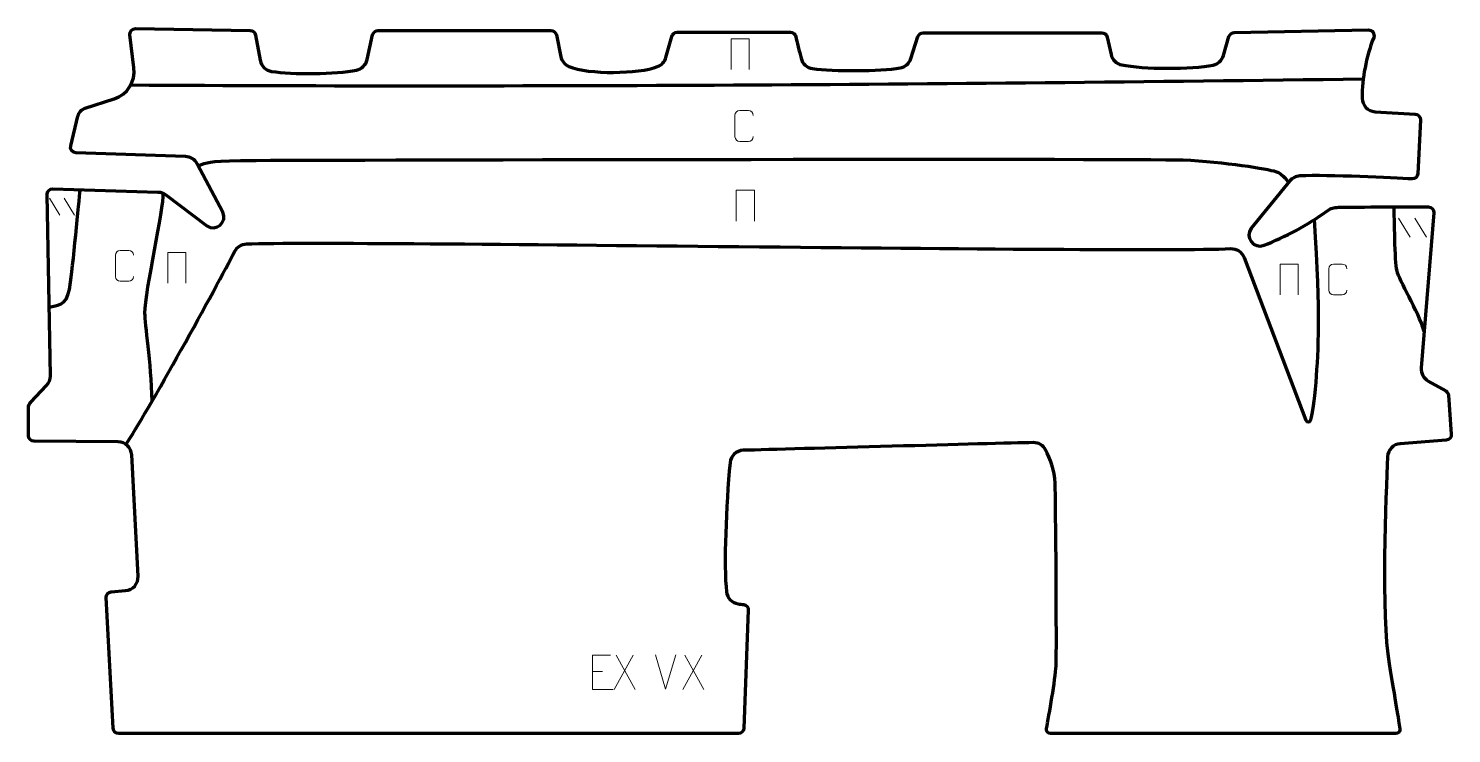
# Model space of a CAD drawing. Header units: millimetres. Extents: x -517 to 517, y -256 to 256.
import ezdxf

# ---------------------------------------------------------------- set-up
doc = ezdxf.new("R2010")
doc.units = ezdxf.units.MM
doc.header["$MEASUREMENT"] = 0
for name, color, linetype in [('layer 1', 7, 'Continuous'), ('layer 2', 7, 'Continuous'), ('layer 3', 7, 'Continuous')]:
    doc.layers.add(name, color=color, linetype=linetype)

msp = doc.modelspace()

# ---------------------------------------------------------------- linework, layer by layer
at = {"layer": 'layer 1', "color": 250, "lineweight": 9}
for points, knots in [([(-6.3422, 226.2658), (-6.3422, 226.2658), (-6.3422, 248.6161), (-6.3422, 248.6161), (-6.3422, 248.6161), (-6.3422, 248.6161), (6.7761, 248.6161), (6.7761, 248.6161), (6.7761, 248.6161), (6.7761, 248.6161), (6.7761, 226.2658), (6.7761, 226.2658)], [0, 0, 0, 0, 0.25, 0.25, 0.25, 0.25, 0.5, 0.5, 0.5, 0.5, 1, 1, 1, 1]), ([(9.6877, 177.474), (9.5625, 175.393), (8.0603, 174.0678), (6.1366, 174.0581), (6.1366, 174.0581), (4.048, 174.0584), (1.9594, 174.0584), (-0.1289, 174.0581), (-0.1289, 174.0581), (-1.8531, 173.9637), (-3.6195, 175.6516), (-3.6095, 177.4584), (-3.6095, 177.4584), (-3.6091, 182.6266), (-3.6091, 187.7943), (-3.6095, 192.9617), (-3.6095, 192.9617), (-3.6057, 194.8768), (-2.0412, 196.4167), (-0.1133, 196.4046), (-0.1133, 196.4046), (1.9697, 196.4046), (4.0532, 196.4046), (6.1366, 196.4046), (6.1366, 196.4046), (7.8801, 196.4364), (9.6638, 195.1005), (9.6877, 192.9171)], [0, 0, 0, 0, 0.125, 0.125, 0.125, 0.125, 0.25, 0.25, 0.25, 0.25, 0.375, 0.375, 0.375, 0.375, 0.5, 0.5, 0.5, 0.5, 0.625, 0.625, 0.625, 0.625, 0.75, 0.75, 0.75, 0.75, 1, 1, 1, 1]), ([(-2.6054, 116.199), (-2.6054, 116.199), (-2.6054, 138.5493), (-2.6054, 138.5493), (-2.6054, 138.5493), (-2.6054, 138.5493), (10.5129, 138.5493), (10.5129, 138.5493), (10.5129, 138.5493), (10.5129, 138.5493), (10.5129, 116.199), (10.5129, 116.199)], [0, 0, 0, 0, 0.25, 0.25, 0.25, 0.25, 0.5, 0.5, 0.5, 0.5, 1, 1, 1, 1]), ([(-440.457, 75.874), (-440.5822, 73.793), (-442.0844, 72.4678), (-444.0081, 72.4581), (-444.0081, 72.4581), (-446.0967, 72.4584), (-448.1853, 72.4584), (-450.2736, 72.4581), (-450.2736, 72.4581), (-451.9978, 72.3637), (-453.7642, 74.0516), (-453.7542, 75.8584), (-453.7542, 75.8584), (-453.7538, 81.0266), (-453.7538, 86.1943), (-453.7542, 91.3617), (-453.7542, 91.3617), (-453.7504, 93.2768), (-452.1859, 94.8167), (-450.258, 94.8046), (-450.258, 94.8046), (-448.175, 94.8046), (-446.0915, 94.8046), (-444.0081, 94.8046), (-444.0081, 94.8046), (-442.2646, 94.8364), (-440.4809, 93.5005), (-440.457, 91.3171)], [0, 0, 0, 0, 0.125, 0.125, 0.125, 0.125, 0.25, 0.25, 0.25, 0.25, 0.375, 0.375, 0.375, 0.375, 0.5, 0.5, 0.5, 0.5, 0.625, 0.625, 0.625, 0.625, 0.75, 0.75, 0.75, 0.75, 1, 1, 1, 1]), ([(-415.5647, 71.0434), (-415.5647, 71.0434), (-415.5647, 93.3937), (-415.5647, 93.3937), (-415.5647, 93.3937), (-415.5647, 93.3937), (-402.4464, 93.3937), (-402.4464, 93.3937), (-402.4464, 93.3937), (-402.4464, 93.3937), (-402.4464, 71.0434), (-402.4464, 71.0434)], [0, 0, 0, 0, 0.25, 0.25, 0.25, 0.25, 0.5, 0.5, 0.5, 0.5, 1, 1, 1, 1]), ([(392.4995, 62.5961), (392.4995, 62.5961), (392.4995, 84.9464), (392.4995, 84.9464), (392.4995, 84.9464), (392.4995, 84.9464), (405.6178, 84.9464), (405.6178, 84.9464), (405.6178, 84.9464), (405.6178, 84.9464), (405.6178, 62.5961), (405.6178, 62.5961)], [0, 0, 0, 0, 0.25, 0.25, 0.25, 0.25, 0.5, 0.5, 0.5, 0.5, 1, 1, 1, 1]), ([(441.0806, 66.0158), (440.9554, 63.9348), (439.4532, 62.6096), (437.5295, 62.5999), (437.5295, 62.5999), (435.4409, 62.6002), (433.3523, 62.6002), (431.264, 62.5999), (431.264, 62.5999), (429.5398, 62.5055), (427.7734, 64.1934), (427.7834, 66.0002), (427.7834, 66.0002), (427.7838, 71.1684), (427.7838, 76.3361), (427.7834, 81.5035), (427.7834, 81.5035), (427.7872, 83.4186), (429.3517, 84.9585), (431.2796, 84.9464), (431.2796, 84.9464), (433.3626, 84.9464), (435.4461, 84.9464), (437.5295, 84.9464), (437.5295, 84.9464), (439.273, 84.9782), (441.0567, 83.6423), (441.0806, 81.4589)], [0, 0, 0, 0, 0.125, 0.125, 0.125, 0.125, 0.25, 0.25, 0.25, 0.25, 0.375, 0.375, 0.375, 0.375, 0.5, 0.5, 0.5, 0.5, 0.625, 0.625, 0.625, 0.625, 0.75, 0.75, 0.75, 0.75, 1, 1, 1, 1]), ([(-94.1238, -199.0043), (-94.1238, -199.0043), (-106.9977, -199.0043), (-106.9977, -199.0043), (-106.9977, -199.0043), (-106.9977, -199.0043), (-106.9977, -223.9579), (-106.9977, -223.9579), (-106.9977, -223.9579), (-106.9977, -223.9579), (-92.1319, -223.9579), (-92.1319, -223.9579)], [0, 0, 0, 0, 0.25, 0.25, 0.25, 0.25, 0.5, 0.5, 0.5, 0.5, 1, 1, 1, 1])]:
    msp.add_open_spline(points, degree=3, knots=knots, dxfattribs=at)
for points in [[(-501.6976, 132.9038), (-501.6976, 132.9038), (-494.1973, 120.4415), (-494.1973, 120.4415)], [(-490.9425, 132.9038), (-490.9425, 132.9038), (-483.4422, 120.4415), (-483.4422, 120.4415)], [(478.5815, 118.2023), (478.5815, 118.2023), (486.8618, 104.4439), (486.8618, 104.4439)], [(490.4551, 118.2023), (490.4551, 118.2023), (498.7354, 104.4439), (498.7354, 104.4439)], [(-77.6304, -199.1128), (-77.6304, -199.1128), (-91.371, -224.0086), (-91.371, -224.0086)], [(-89.9164, -199.1128), (-89.9164, -199.1128), (-76.1758, -224.0663), (-76.1758, -224.0663)], [(-53.9783, -223.7691), (-53.9783, -223.7691), (-61.3001, -198.8155), (-61.3001, -198.8155)], [(-46.6564, -198.8155), (-46.6564, -198.8155), (-53.9782, -223.7691), (-53.9782, -223.7691)], [(-27.6304, -199.1128), (-27.6304, -199.1128), (-41.371, -224.0086), (-41.371, -224.0086)], [(-39.9164, -199.1128), (-39.9164, -199.1128), (-26.1758, -224.0663), (-26.1758, -224.0663)], [(-106.9977, -210.884), (-106.9977, -210.884), (-99.8296, -210.884), (-99.8296, -210.884)]]:
    msp.add_open_spline(points, degree=3, dxfattribs=at)
at = {"layer": 'layer 2', "color": 230, "lineweight": 200}
msp.add_open_spline([(516.8714, -38.6384), (516.8714, -38.6384), (514.8062, -10.3361), (514.8062, -10.3361), (514.8062, -10.3361), (514.7089, -9.0012), (513.9508, -7.8035), (512.7859, -7.1448), (512.7859, -7.1448), (512.7859, -7.1448), (500.13, 0.012), (500.13, 0.012), (500.13, 0.012), (496.7377, 1.9304), (494.7685, 5.6455), (495.0849, 9.5303), (495.0849, 9.5303), (495.0849, 9.5303), (504.2564, 122.1319), (504.2564, 122.1319), (504.2564, 122.1319), (504.4459, 124.4595), (502.6118, 126.4545), (500.2767, 126.4573), (500.2767, 126.4573), (487.3771, 126.4725), (449.2199, 126.4873), (434.8276, 126.155), (434.8276, 126.155), (431.4389, 126.0766), (429.3494, 125.5147), (426.4968, 123.4195), (426.4968, 123.4195), (412.6077, 113.2193), (395.8751, 104.4725), (380.7818, 98.5977), (380.7818, 98.5977), (373.232, 95.6591), (366.5727, 104.4538), (371.4868, 110.8956), (371.4868, 110.8956), (371.4868, 110.8956), (399.4882, 145.2794), (399.4882, 145.2794), (399.4882, 145.2794), (401.2973, 147.5012), (403.972, 148.8336), (406.8341, 148.9568), (406.8341, 148.9568), (428.0141, 149.8697), (474.4315, 147.5153), (488.3479, 146.7618), (488.3479, 146.7618), (490.5658, 146.6415), (492.4539, 148.3514), (492.5573, 150.57), (492.5573, 150.57), (492.5573, 150.57), (494.3818, 189.674), (494.3818, 189.674), (494.3818, 189.674), (494.4838, 191.8609), (492.8095, 193.7236), (490.6247, 193.8541), (490.6247, 193.8541), (490.6247, 193.8541), (461.5026, 195.5933), (461.5026, 195.5933), (461.5026, 195.5933), (456.2451, 195.9069), (452.1155, 200.2461), (452.0965, 205.5141), (452.0965, 205.5141), (452.0432, 220.2715), (454.8647, 234.6715), (460.4622, 249.5566), (460.4622, 249.5566), (461.4571, 252.2014), (459.4625, 255.0145), (456.6378, 254.9577), (456.6378, 254.9577), (456.6378, 254.9577), (359.1012, 252.999), (359.1012, 252.999), (359.1012, 252.999), (357.3567, 252.9641), (355.8362, 251.8024), (355.3437, 250.1281), (355.3437, 250.1281), (355.3437, 250.1281), (351.309, 236.4068), (351.309, 236.4068), (351.309, 236.4068), (350.2849, 232.9249), (347.4602, 230.259), (343.9176, 229.4723), (343.9176, 229.4723), (328.3982, 226.0271), (292.6103, 226.5802), (277.4183, 229.5838), (277.4183, 229.5838), (273.5402, 230.3504), (270.4897, 233.3476), (269.6261, 237.2055), (269.6261, 237.2055), (269.6261, 237.2055), (266.8039, 249.8135), (266.8039, 249.8135), (266.8039, 249.8135), (266.3951, 251.6408), (264.773, 252.9401), (262.9004, 252.9401), (262.9004, 252.9401), (262.9004, 252.9401), (133.1389, 252.9401), (133.1389, 252.9401), (133.1389, 252.9401), (131.3993, 252.9401), (129.8595, 251.8158), (129.3292, 250.1588), (129.3292, 250.1588), (129.3292, 250.1588), (124.2136, 234.1702), (124.2136, 234.1702), (124.2136, 234.1702), (123.0805, 230.6287), (120.0801, 228.0051), (116.4176, 227.3666), (116.4176, 227.3666), (101.9251, 224.84), (67.7685, 224.944), (52.8283, 226.9189), (52.8283, 226.9189), (48.734, 227.4604), (45.3921, 230.4516), (44.4149, 234.4644), (44.4149, 234.4644), (43.2194, 239.3733), (41.5387, 246.274), (40.582, 250.2015), (40.582, 250.2015), (40.1456, 251.9936), (38.5405, 253.2541), (36.6958, 253.2541), (36.6958, 253.2541), (36.6958, 253.2541), (-45.6235, 253.2541), (-45.6235, 253.2541), (-45.6235, 253.2541), (-47.4181, 253.2541), (-48.9932, 252.0589), (-49.4758, 250.3299), (-49.4758, 250.3299), (-49.4758, 250.3299), (-53.76, 234.9957), (-53.76, 234.9957), (-53.76, 234.9957), (-54.607, 231.9633), (-56.8309, 229.5076), (-59.7646, 228.3649), (-59.7646, 228.3649), (-73.6362, 222.9625), (-109.9306, 222.4873), (-124.1889, 228.3776), (-124.1889, 228.3776), (-127.2164, 229.6286), (-129.3997, 232.3358), (-130.0679, 235.5432), (-130.0679, 235.5432), (-130.0679, 235.5432), (-133.3551, 251.3248), (-133.3551, 251.3248), (-133.3551, 251.3248), (-133.7417, 253.18), (-135.3765, 254.5096), (-137.2709, 254.5096), (-137.2709, 254.5096), (-137.2709, 254.5096), (-262.9341, 254.5096), (-262.9341, 254.5096), (-262.9341, 254.5096), (-264.8067, 254.5096), (-266.4284, 253.2107), (-266.8376, 251.3833), (-266.8376, 251.3833), (-266.8376, 251.3833), (-270.8646, 233.4043), (-270.8646, 233.4043), (-270.8646, 233.4043), (-271.7197, 229.5873), (-274.7162, 226.5986), (-278.5463, 225.8069), (-278.5463, 225.8069), (-293.4438, 222.7275), (-325.3515, 222.4883), (-340.25, 224.8498), (-340.25, 224.8498), (-344.4445, 225.5145), (-347.7574, 228.7597), (-348.517, 232.9387), (-348.517, 232.9387), (-348.517, 232.9387), (-351.8514, 251.2814), (-351.8514, 251.2814), (-351.8514, 251.2814), (-352.1929, 253.1581), (-353.8111, 254.5333), (-355.7182, 254.5657), (-355.7182, 254.5657), (-355.7182, 254.5657), (-439.1586, 255.9998), (-439.1586, 255.9998), (-439.1586, 255.9998), (-441.5893, 256.0417), (-443.4946, 253.9233), (-443.1972, 251.5103), (-443.1972, 251.5103), (-443.1972, 251.5103), (-440.2339, 227.4717), (-440.2339, 227.4717), (-440.2339, 227.4717), (-439.002, 217.4775), (-445.0359, 208.0149), (-454.616, 204.9172), (-454.616, 204.9172), (-454.616, 204.9172), (-475.6023, 198.1308), (-475.6023, 198.1308), (-475.6023, 198.1308), (-478.2425, 197.2771), (-480.2516, 195.1163), (-480.912, 192.4211), (-480.912, 192.4211), (-480.912, 192.4211), (-486.2114, 170.7771), (-486.2114, 170.7771), (-486.2114, 170.7771), (-486.815, 168.3123), (-485.0011, 165.9155), (-482.4653, 165.8276), (-482.4653, 165.8276), (-482.4653, 165.8276), (-402.8236, 163.0598), (-402.8236, 163.0598), (-402.8236, 163.0598), (-399.2563, 162.9359), (-396.0256, 160.9198), (-394.3463, 157.7695), (-394.3463, 157.7695), (-394.3463, 157.7695), (-375.6646, 122.7214), (-375.6646, 122.7214), (-375.6646, 122.7214), (-372.1263, 115.354), (-380.6074, 108.0465), (-387.3687, 112.6369), (-387.3687, 112.6369), (-387.3687, 112.6369), (-417.0465, 135.1854), (-417.0465, 135.1854), (-417.0465, 135.1854), (-418.7049, 136.4451), (-420.7147, 137.1556), (-422.7965, 137.2181), (-422.7965, 137.2181), (-422.7965, 137.2181), (-499.1922, 139.5076), (-499.1922, 139.5076), (-499.1922, 139.5076), (-501.4754, 139.576), (-503.3522, 137.7215), (-503.3113, 135.4369), (-503.3113, 135.4369), (-503.3113, 135.4369), (-500.9501, 3.7821), (-500.9501, 3.7821), (-500.9501, 3.7821), (-500.9029, 1.1341), (-501.9069, -1.4242), (-503.7427, -3.3324), (-503.7427, -3.3324), (-503.7427, -3.3324), (-515.2045, -15.245), (-515.2045, -15.245), (-515.2045, -15.245), (-516.2801, -16.3633), (-516.8809, -17.8545), (-516.8809, -19.406), (-516.8809, -19.406), (-516.8809, -19.406), (-516.8809, -39.6981), (-516.8809, -39.6981), (-516.8809, -39.6981), (-516.8809, -41.8949), (-515.1096, -43.681), (-512.9128, -43.6986), (-512.9128, -43.6986), (-512.9128, -43.6986), (-451.7585, -44.1911), (-451.7585, -44.1911), (-451.7585, -44.1911), (-446.4714, -44.2334), (-442.1311, -48.3849), (-441.8528, -53.6656), (-441.8528, -53.6656), (-441.8528, -53.6656), (-437.2095, -141.7486), (-437.2095, -141.7486), (-437.2095, -141.7486), (-436.9256, -147.1641), (-441.0086, -151.819), (-446.4139, -152.2427), (-446.4139, -152.2427), (-446.4139, -152.2427), (-456.8109, -153.0587), (-456.8109, -153.0587), (-456.8109, -153.0587), (-458.977, -153.2284), (-460.6114, -155.0967), (-460.4922, -157.267), (-460.4922, -157.267), (-460.4922, -157.267), (-455.2661, -252.2189), (-455.2661, -252.2189), (-455.2661, -252.2189), (-455.1494, -254.3398), (-453.396, -255.9996), (-451.272, -255.9996), (-451.272, -255.9996), (-451.272, -255.9996), (-1.0468, -255.9996), (-1.0468, -255.9996), (-1.0468, -255.9996), (1.1048, -255.9996), (2.8708, -254.2974), (2.9505, -252.1472), (2.9505, -252.1472), (2.9505, -252.1472), (6.1272, -166.5037), (6.1272, -166.5037), (6.1272, -166.5037), (6.2027, -164.4721), (4.7426, -162.7075), (2.7325, -162.4034), (2.7325, -162.4034), (1.5097, -162.2182), (0.0923, -162.0037), (-1.3097, -161.7917), (-1.3097, -161.7917), (-5.7988, -161.1122), (-9.2736, -157.4966), (-9.7548, -152.9811), (-9.7548, -152.9811), (-11.7829, -133.9413), (-10.0794, -90.465), (-7.1855, -59.3993), (-7.1855, -59.3993), (-6.7163, -54.3631), (-2.5663, -50.4695), (2.4891, -50.3312), (2.4891, -50.3312), (39.6351, -49.3134), (183.3021, -45.3867), (213.1531, -44.7083), (213.1531, -44.7083), (216.8869, -44.6236), (220.3653, -46.6238), (222.1387, -49.9117), (222.1387, -49.9117), (225.3292, -55.8261), (228.8556, -65.4202), (229.0733, -74.1119), (229.0733, -74.1119), (229.3869, -86.6669), (230.3281, -194.9521), (229.7009, -206.8788), (229.7009, -206.8788), (229.1911, -216.5633), (224.5436, -242.9041), (222.8136, -252.469), (222.8136, -252.469), (222.4809, -254.3084), (223.8913, -255.9996), (225.7603, -255.9996), (225.7603, -255.9996), (225.7603, -255.9996), (476.5948, -255.9996), (476.5948, -255.9996), (476.5948, -255.9996), (478.4469, -255.9996), (479.8523, -254.3366), (479.5472, -252.5092), (479.5472, -252.5092), (478.522, -246.3709), (476.0748, -231.7186), (471.6633, -205.3096), (471.6633, -205.3096), (465.7024, -169.6293), (469.2365, -82.9018), (470.5796, -54.9889), (470.5796, -54.9889), (470.8219, -49.9548), (474.7734, -45.8883), (479.7973, -45.4999), (479.7973, -45.4999), (479.7973, -45.4999), (513.1898, -42.9183), (513.1898, -42.9183), (513.1898, -42.9183), (515.3859, -42.7482), (517.0316, -40.8355), (516.8714, -38.6384)], degree=3, knots=[0, 0, 0, 0, 0.009615385, 0.009615385, 0.009615385, 0.009615385, 0.019230769, 0.019230769, 0.019230769, 0.019230769, 0.028846154, 0.028846154, 0.028846154, 0.028846154, 0.038461538, 0.038461538, 0.038461538, 0.038461538, 0.048076923, 0.048076923, 0.048076923, 0.048076923, 0.057692308, 0.057692308, 0.057692308, 0.057692308, 0.067307692, 0.067307692, 0.067307692, 0.067307692, 0.076923077, 0.076923077, 0.076923077, 0.076923077, 0.086538462, 0.086538462, 0.086538462, 0.086538462, 0.096153846, 0.096153846, 0.096153846, 0.096153846, 0.105769231, 0.105769231, 0.105769231, 0.105769231, 0.115384615, 0.115384615, 0.115384615, 0.115384615, 0.125, 0.125, 0.125, 0.125, 0.134615385, 0.134615385, 0.134615385, 0.134615385, 0.144230769, 0.144230769, 0.144230769, 0.144230769, 0.153846154, 0.153846154, 0.153846154, 0.153846154, 0.163461538, 0.163461538, 0.163461538, 0.163461538, 0.173076923, 0.173076923, 0.173076923, 0.173076923, 0.182692308, 0.182692308, 0.182692308, 0.182692308, 0.192307692, 0.192307692, 0.192307692, 0.192307692, 0.201923077, 0.201923077, 0.201923077, 0.201923077, 0.211538462, 0.211538462, 0.211538462, 0.211538462, 0.221153846, 0.221153846, 0.221153846, 0.221153846, 0.230769231, 0.230769231, 0.230769231, 0.230769231, 0.240384615, 0.240384615, 0.240384615, 0.240384615, 0.25, 0.25, 0.25, 0.25, 0.259615385, 0.259615385, 0.259615385, 0.259615385, 0.269230769, 0.269230769, 0.269230769, 0.269230769, 0.278846154, 0.278846154, 0.278846154, 0.278846154, 0.288461538, 0.288461538, 0.288461538, 0.288461538, 0.298076923, 0.298076923, 0.298076923, 0.298076923, 0.307692308, 0.307692308, 0.307692308, 0.307692308, 0.317307692, 0.317307692, 0.317307692, 0.317307692, 0.326923077, 0.326923077, 0.326923077, 0.326923077, 0.336538462, 0.336538462, 0.336538462, 0.336538462, 0.346153846, 0.346153846, 0.346153846, 0.346153846, 0.355769231, 0.355769231, 0.355769231, 0.355769231, 0.365384615, 0.365384615, 0.365384615, 0.365384615, 0.375, 0.375, 0.375, 0.375, 0.384615385, 0.384615385, 0.384615385, 0.384615385, 0.394230769, 0.394230769, 0.394230769, 0.394230769, 0.403846154, 0.403846154, 0.403846154, 0.403846154, 0.413461538, 0.413461538, 0.413461538, 0.413461538, 0.423076923, 0.423076923, 0.423076923, 0.423076923, 0.432692308, 0.432692308, 0.432692308, 0.432692308, 0.442307692, 0.442307692, 0.442307692, 0.442307692, 0.451923077, 0.451923077, 0.451923077, 0.451923077, 0.461538462, 0.461538462, 0.461538462, 0.461538462, 0.471153846, 0.471153846, 0.471153846, 0.471153846, 0.480769231, 0.480769231, 0.480769231, 0.480769231, 0.490384615, 0.490384615, 0.490384615, 0.490384615, 0.5, 0.5, 0.5, 0.5, 0.509615385, 0.509615385, 0.509615385, 0.509615385, 0.519230769, 0.519230769, 0.519230769, 0.519230769, 0.528846154, 0.528846154, 0.528846154, 0.528846154, 0.538461538, 0.538461538, 0.538461538, 0.538461538, 0.548076923, 0.548076923, 0.548076923, 0.548076923, 0.557692308, 0.557692308, 0.557692308, 0.557692308, 0.567307692, 0.567307692, 0.567307692, 0.567307692, 0.576923077, 0.576923077, 0.576923077, 0.576923077, 0.586538462, 0.586538462, 0.586538462, 0.586538462, 0.596153846, 0.596153846, 0.596153846, 0.596153846, 0.605769231, 0.605769231, 0.605769231, 0.605769231, 0.615384615, 0.615384615, 0.615384615, 0.615384615, 0.625, 0.625, 0.625, 0.625, 0.634615385, 0.634615385, 0.634615385, 0.634615385, 0.644230769, 0.644230769, 0.644230769, 0.644230769, 0.653846154, 0.653846154, 0.653846154, 0.653846154, 0.663461538, 0.663461538, 0.663461538, 0.663461538, 0.673076923, 0.673076923, 0.673076923, 0.673076923, 0.682692308, 0.682692308, 0.682692308, 0.682692308, 0.692307692, 0.692307692, 0.692307692, 0.692307692, 0.701923077, 0.701923077, 0.701923077, 0.701923077, 0.711538462, 0.711538462, 0.711538462, 0.711538462, 0.721153846, 0.721153846, 0.721153846, 0.721153846, 0.730769231, 0.730769231, 0.730769231, 0.730769231, 0.740384615, 0.740384615, 0.740384615, 0.740384615, 0.75, 0.75, 0.75, 0.75, 0.759615385, 0.759615385, 0.759615385, 0.759615385, 0.769230769, 0.769230769, 0.769230769, 0.769230769, 0.778846154, 0.778846154, 0.778846154, 0.778846154, 0.788461538, 0.788461538, 0.788461538, 0.788461538, 0.798076923, 0.798076923, 0.798076923, 0.798076923, 0.807692308, 0.807692308, 0.807692308, 0.807692308, 0.817307692, 0.817307692, 0.817307692, 0.817307692, 0.826923077, 0.826923077, 0.826923077, 0.826923077, 0.836538462, 0.836538462, 0.836538462, 0.836538462, 0.846153846, 0.846153846, 0.846153846, 0.846153846, 0.855769231, 0.855769231, 0.855769231, 0.855769231, 0.865384615, 0.865384615, 0.865384615, 0.865384615, 0.875, 0.875, 0.875, 0.875, 0.884615385, 0.884615385, 0.884615385, 0.884615385, 0.894230769, 0.894230769, 0.894230769, 0.894230769, 0.903846154, 0.903846154, 0.903846154, 0.903846154, 0.913461538, 0.913461538, 0.913461538, 0.913461538, 0.923076923, 0.923076923, 0.923076923, 0.923076923, 0.932692308, 0.932692308, 0.932692308, 0.932692308, 0.942307692, 0.942307692, 0.942307692, 0.942307692, 0.951923077, 0.951923077, 0.951923077, 0.951923077, 0.961538462, 0.961538462, 0.961538462, 0.961538462, 0.971153846, 0.971153846, 0.971153846, 0.971153846, 0.980769231, 0.980769231, 0.980769231, 0.980769231, 1, 1, 1, 1], dxfattribs=at)
at = {"layer": 'layer 2', "color": 142, "lineweight": 200}
msp.add_open_spline([(497.2466, 36.0694), (492.6405, 50.9715), (479.0424, 73.1932), (477.4168, 79.9669), (477.4168, 79.9669), (475.7912, 86.7406), (475.5189, 119.0191), (475.2486, 126.4522)], degree=3, knots=[0, 0, 0, 0, 0.333333333, 0.333333333, 0.333333333, 0.333333333, 1, 1, 1, 1], dxfattribs=at)
at = {"layer": 'layer 3', "color": 142, "lineweight": 200}
msp.add_open_spline([(-442.5502, 215.0169), (-157.8903, 213.4283), (141.8099, 215.1905), (452.9132, 219.4937)], degree=3, dxfattribs=at)
for points, knots in [([(-393.6884, 156.535), (-386.1714, 158.6316), (-387.234, 159.7605), (-362.9297, 160.1588), (-362.9297, 160.1588), (-338.6254, 160.5574), (291.7915, 161.7526), (321.9727, 160.5574), (321.9727, 160.5574), (352.1536, 159.3622), (383.53, 153.9834), (389.2076, 152.1902), (389.2076, 152.1902), (394.8852, 150.3974), (398.5587, 144.1381), (398.5587, 144.1381)], [0, 0, 0, 0, 0.2, 0.2, 0.2, 0.2, 0.4, 0.4, 0.4, 0.4, 0.6, 0.6, 0.6, 0.6, 1, 1, 1, 1]), ([(-501.8432, 53.5777), (-491.8219, 55.9696), (-488.4352, 55.5709), (-486.2437, 71.9067), (-486.2437, 71.9067), (-484.0526, 88.2423), (-479.2753, 138.9107), (-479.2753, 138.9107)], [0, 0, 0, 0, 0.333333333, 0.333333333, 0.333333333, 0.333333333, 1, 1, 1, 1]), ([(-427.0437, -14.6764), (-427.7743, 14.1339), (-432.2566, 41.3271), (-432.2566, 49.3955), (-432.2566, 49.3955), (-432.2566, 65.5315), (-418.1995, 126.0678), (-418.9195, 136.3068)], [0, 0, 0, 0, 0.333333333, 0.333333333, 0.333333333, 0.333333333, 1, 1, 1, 1]), ([(-446.0683, -46.0253), (-431.5127, -24.8781), (-379.9648, 69.0317), (-366.9791, 94.1907), (-366.9791, 94.1907), (-365.3196, 97.4056), (-362.0571, 99.4735), (-358.4415, 99.5963), (-358.4415, 99.5963), (-281.5342, 102.215), (280.1744, 92.993), (356.5063, 96.1274), (356.5063, 96.1274), (360.8074, 96.3042), (364.7366, 93.7088), (366.2638, 89.684), (366.2638, 89.684), (366.2638, 89.684), (411.0768, -28.4136), (411.0768, -28.4136), (411.0768, -28.4136), (411.7725, -30.2473), (414.4179, -30.0914), (414.8878, -28.1871), (414.8878, -28.1871), (416.0858, -23.334), (417.6211, -14.8553), (418.5958, -0.9996), (418.5958, -0.9996), (420.3886, 24.4893), (422.0178, 45.5607), (417.5354, 117.2782)], [0, 0, 0, 0, 0.111111111, 0.111111111, 0.111111111, 0.111111111, 0.222222222, 0.222222222, 0.222222222, 0.222222222, 0.333333333, 0.333333333, 0.333333333, 0.333333333, 0.444444444, 0.444444444, 0.444444444, 0.444444444, 0.555555556, 0.555555556, 0.555555556, 0.555555556, 0.666666667, 0.666666667, 0.666666667, 0.666666667, 0.777777778, 0.777777778, 0.777777778, 0.777777778, 1, 1, 1, 1])]:
    msp.add_open_spline(points, degree=3, knots=knots, dxfattribs=at)

doc.saveas('drawing.dxf')
